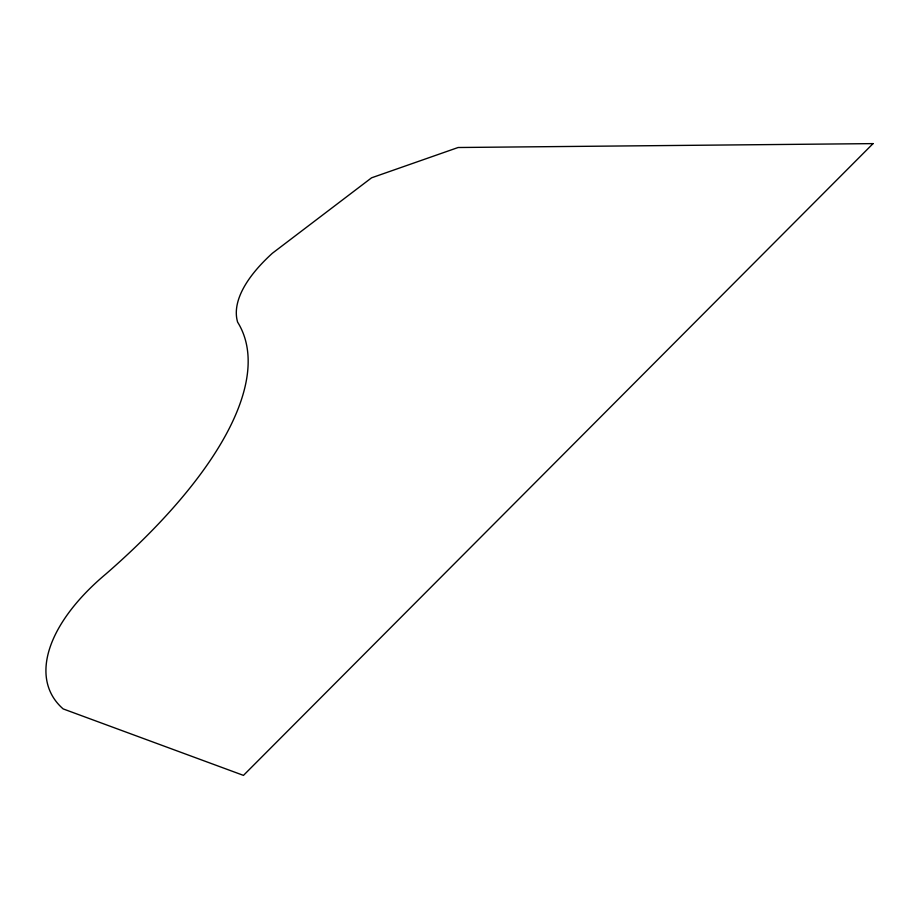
<?xml version="1.0" encoding="UTF-8"?>
<svg xmlns="http://www.w3.org/2000/svg" width="919" height="919" viewBox="0 0 919 919"><rect width="100%" height="100%" fill="white"/><g stroke="black" fill="none" stroke-linecap="round" stroke-linejoin="round"><path stroke-width="1.38" d="M873.05 143.617L243.466 775.383L63.17 708.917A182.87 93.014 -25.7 0 1 106.099 573.824A487.196 180.342 -28.5 0 0 237.619 322.144A210.129 80.7 -19.8 0 1 272.346 253.276L371.575 177.815L458.11 147.511L873.05 143.617"/></g></svg>
